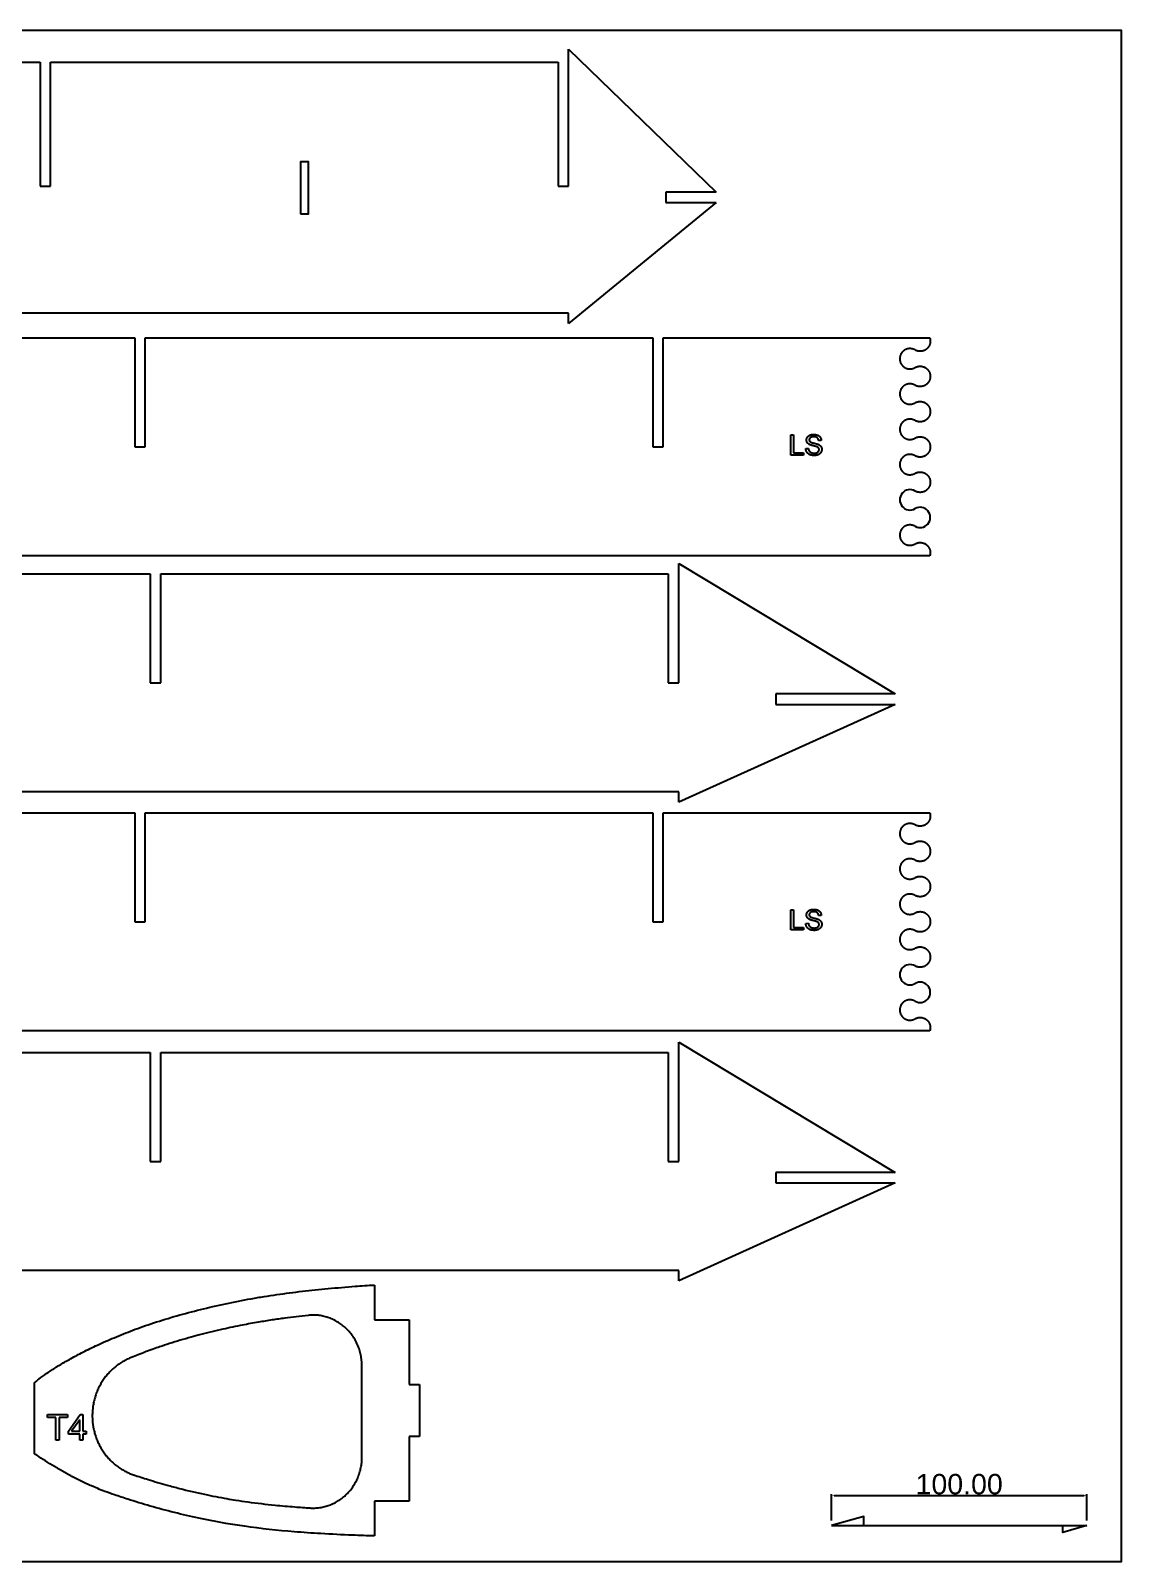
# Model space of a CAD drawing. Header units: millimetres. Extents: x -1485 to 1304, y -887 to 371.
# Drawn here: x -1013 to -585, y -229 to 371 of the extents above; entities that cross this region are included whole.
import ezdxf

# ---------------------------------------------------------------- set-up
doc = ezdxf.new("R2010")
doc.units = ezdxf.units.MM
doc.header["$MEASUREMENT"] = 0
doc.layers.add('Predeterminada', color=18, linetype='Continuous', true_color=0x000000)
doc.layers.add('Predeterminado', color=18, linetype='Continuous', true_color=0x000000)
doc.styles.add('Arial', font='')
doc.styles.get('Arial').set_extended_font_data('Arial')
doc.dimstyles.new('Predeterminado', dxfattribs={"dimtxt": 8, "dimasz": 1, "dimexe": 0.5, "dimexo": 0.5, "dimgap": 0.25, "dimtad": 1, "dimtoh": 1, "dimzin": 1, "dimdsep": 46, "dimtxsty": 'Arial', "dimcen": 0.5, "dimazin": 0, "dimtfac": 1, "dimtdec": 4, "dimtix": 1, "dimtmove": 1, "dimatfit": 3, "dimfxl": 1, "dimtolj": 1, "dimtzin": 1, "dimarcsym": 0})

# ---------------------------------------------------------------- blocks, each defined once
blk = doc.blocks.new('*D4')
at = {"layer": 'Defpoints', "color": 0}
for p in [(-598.96, -202.83), (-698.96, -213.14), (-598.96, -213.14)]:
    blk.add_point(p, dxfattribs=at)
at = {"layer": 'Predeterminada', "color": 0, "lineweight": -2}
for p, q in [((-698.96, -212.64), (-698.96, -202.33)), ((-697.96, -202.83), (-599.96, -202.83)), ((-598.96, -212.64), (-598.96, -202.33))]:
    blk.add_line(p, q, dxfattribs=at)
at = {"layer": 'Predeterminada', "color": 0}
for points in [[(-697.96, -202.66), (-697.96, -203), (-698.96, -202.83)], [(-599.96, -203), (-599.96, -202.66), (-598.96, -202.83)]]:
    blk.add_solid(points, dxfattribs=at)
at = {"layer": 'Predeterminada', "color": 0, "insert": (-648.96, -198.5), "char_height": 8, "attachment_point": 5, "style": 'Arial'}
blk.add_mtext('\\A1;100.00', dxfattribs=at)

msp = doc.modelspace()

# ---------------------------------------------------------------- linework, layer by layer
at = {"layer": 'Predeterminada'}
for p, q in [((-801.998, 359.896), (-801.998, 363.974)), ((-801.998, 363.974), (-744.207, 307.949)), ((-1106.465, 358.891), (-1009.053, 358.891)), ((-1009.053, 358.891), (-1009.053, 310.26)), ((-1004.976, 310.26), (-1004.976, 358.891)), ((-1004.976, 358.891), (-907.565, 358.891)), ((-907.565, 358.891), (-903.487, 358.891)), ((-903.487, 358.891), (-806.076, 358.891)), ((-806.076, 358.891), (-806.076, 310.26)), ((-801.998, 310.26), (-801.998, 359.896)), ((-1009.053, 310.26), (-1007.015, 310.26)), ((-1007.015, 310.26), (-1004.976, 310.26)), ((-806.076, 310.26), (-801.998, 310.26)), ((-744.207, 307.949), (-763.942, 307.949)), ((-763.942, 307.949), (-763.942, 303.872)), ((-744.207, 303.872), (-801.998, 256.464)), ((-763.942, 303.872), (-744.207, 303.872)), ((-1007.015, 260.542), (-1209.992, 260.542)), ((-801.998, 260.542), (-1007.015, 260.542)), ((-801.998, 256.464), (-801.998, 260.542)), ((-714.945, 204.899, 285.985), (-714.945, 212.851, 285.985)), ((-714.945, 212.851, 285.985), (-713.885, 212.851, 285.985)), ((-713.885, 212.851, 285.985), (-713.885, 205.815, 285.985)), ((-702.993, 210.634, 285.985), (-704.053, 210.586, 285.985)), ((-709.933, 204.899, 285.985), (-714.945, 204.899, 285.985)), ((-713.885, 205.815, 285.985), (-709.933, 205.815, 285.985)), ((-709.933, 205.815, 285.985), (-709.933, 204.899, 285.985)), ((-709.065, 207.502, 285.985), (-708.053, 207.55, 285.985)), ((-758.862, 115.646), (-758.862, 162.428)), ((-758.862, 162.428), (-673.996, 111.29)), ((-1164.817, 158.351), (-965.917, 158.351)), ((-965.917, 158.351), (-965.917, 115.646)), ((-961.839, 115.646), (-961.839, 158.351)), ((-961.839, 158.351), (-762.939, 158.351)), ((-762.939, 158.351), (-762.939, 115.646)), ((-965.917, 115.646), (-961.839, 115.646)), ((-762.939, 115.646), (-758.862, 115.646)), ((-673.996, 111.29), (-720.805, 111.29)), ((-720.805, 111.29), (-720.805, 107.212)), ((-673.996, 107.212), (-758.862, 68.85)), ((-720.805, 107.212), (-673.996, 107.212)), ((-758.862, 72.928), (-1466.322, 72.928)), ((-758.862, 68.85), (-758.862, 72.928)), ((-714.945, 18.765, 285.985), (-714.945, 26.717, 285.985)), ((-714.945, 26.717, 285.985), (-713.885, 26.717, 285.985)), ((-713.885, 26.717, 285.985), (-713.885, 19.681, 285.985)), ((-702.993, 24.5, 285.985), (-704.053, 24.452, 285.985)), ((-709.933, 18.765, 285.985), (-714.945, 18.765, 285.985)), ((-713.885, 19.681, 285.985), (-709.933, 19.681, 285.985)), ((-709.933, 19.681, 285.985), (-709.933, 18.765, 285.985)), ((-709.065, 21.368, 285.985), (-708.053, 21.416, 285.985)), ((-1164.817, -29.219), (-965.917, -29.219)), ((-965.917, -29.219), (-965.917, -71.924)), ((-961.839, -71.924), (-961.839, -29.219)), ((-961.839, -29.219), (-762.939, -29.219)), ((-762.939, -29.219), (-762.939, -71.924)), ((-758.862, -71.924), (-758.862, -25.142)), ((-758.862, -25.142), (-673.996, -76.28)), ((-965.917, -71.924), (-961.839, -71.924)), ((-762.939, -71.924), (-758.862, -71.924)), ((-673.996, -76.28), (-720.805, -76.28)), ((-720.805, -76.28), (-720.805, -80.358)), ((-673.996, -80.358), (-758.862, -118.72)), ((-720.805, -80.358), (-673.996, -80.358)), ((-758.862, -114.642), (-1466.322, -114.642)), ((-758.862, -118.72), (-758.862, -114.642)), ((-882.993, -173.437), (-882.993, -152.061)), ((-1006.243, -172.344, -4796.231), (-1006.243, -171.199, -4796.231)), ((-1006.243, -171.199, -4796.231), (-998.412, -171.199, -4796.231)), ((-1002.99, -172.344, -4796.231), (-1006.243, -172.344, -4796.231)), ((-1002.99, -181.139, -4796.231), (-1002.99, -172.344, -4796.231)), ((-998.412, -172.344, -4796.231), (-1001.665, -172.344, -4796.231)), ((-1001.665, -172.344, -4796.231), (-1001.665, -181.139, -4796.231)), ((-998.412, -171.199, -4796.231), (-998.412, -172.344, -4796.231)), ((-997.99, -177.645, -4796.231), (-993.351, -171.199, -4796.231)), ((-993.592, -173.21, -4796.231), (-996.783, -177.645, -4796.231)), ((-993.592, -177.645, -4796.231), (-993.592, -173.21, -4796.231)), ((-993.351, -171.199, -4796.231), (-992.388, -171.199, -4796.231)), ((-992.388, -171.199, -4796.231), (-992.388, -177.645, -4796.231)), ((-882.993, -187.922), (-882.993, -173.437)), ((-997.99, -178.79, -4796.231), (-997.99, -177.645, -4796.231)), ((-993.592, -178.79, -4796.231), (-997.99, -178.79, -4796.231)), ((-996.783, -177.645, -4796.231), (-993.592, -177.645, -4796.231)), ((-993.592, -181.139, -4796.231), (-993.592, -178.79, -4796.231)), ((-992.388, -177.645, -4796.231), (-991.062, -177.645, -4796.231)), ((-991.062, -178.79, -4796.231), (-992.388, -178.79, -4796.231)), ((-992.388, -178.79, -4796.231), (-992.388, -181.139, -4796.231)), ((-991.062, -177.645, -4796.231), (-991.062, -178.79, -4796.231)), ((-1001.665, -181.139, -4796.231), (-1002.99, -181.139, -4796.231)), ((-992.388, -181.139, -4796.231), (-993.592, -181.139, -4796.231)), ((-698.957, -214.643), (-598.957, -214.643))]:
    msp.add_line(p, q, dxfattribs=at)
for points in [[(-1485.405, -228.716), (-585.405, -228.716), (-585.405, 371.284), (-1485.405, 371.284), (-1485.405, -228.716)], [(-907.126, 299.52), (-903.926, 299.52), (-903.926, 319.91), (-907.126, 319.91), (-907.126, 299.52)], [(-686.287, -214.643), (-686.287, -211.101), (-698.957, -214.643)], [(-598.957, -214.643), (-608.343, -217.35), (-608.343, -214.643)]]:
    msp.add_lwpolyline(points, dxfattribs=at)
for points in [[(-708.776, 210.795, 285.985), (-708.776, 211.4, 285.985), (-708.435, 211.925, 285.985)], [(-708.491, 209.801, 285.985), (-708.776, 210.245, 285.985), (-708.776, 210.795, 285.985)], [(-708.435, 211.925, 285.985), (-708.093, 212.451, 285.985), (-707.437, 212.723, 285.985)], [(-707.291, 211.727, 285.985), (-707.716, 211.374, 285.985), (-707.716, 210.876, 285.985)], [(-707.716, 210.876, 285.985), (-707.716, 210.444, 285.985), (-707.415, 210.164, 285.985)], [(-707.437, 212.723, 285.985), (-706.782, 212.995, 285.985), (-705.98, 212.995, 285.985)], [(-707.415, 210.164, 285.985), (-707.12, 209.885, 285.985), (-705.872, 209.592, 285.985)], [(-705.937, 212.08, 285.985), (-706.867, 212.08, 285.985), (-707.291, 211.727, 285.985)], [(-705.98, 212.995, 285.985), (-705.096, 212.995, 285.985), (-704.421, 212.712, 285.985)], [(-704.589, 211.702, 285.985), (-705.046, 212.08, 285.985), (-705.937, 212.08, 285.985)], [(-704.053, 210.586, 285.985), (-704.132, 211.325, 285.985), (-704.589, 211.702, 285.985)], [(-704.421, 212.712, 285.985), (-703.746, 212.429, 285.985), (-703.383, 211.88, 285.985)], [(-703.383, 211.88, 285.985), (-703.02, 211.33, 285.985), (-702.993, 210.634, 285.985)], [(-708.633, 206.042, 285.985), (-709.044, 206.688, 285.985), (-709.065, 207.502, 285.985)], [(-707.501, 205.076, 285.985), (-708.223, 205.397, 285.985), (-708.633, 206.042, 285.985)], [(-707.626, 209.057, 285.985), (-708.206, 209.357, 285.985), (-708.491, 209.801, 285.985)], [(-708.053, 207.55, 285.985), (-707.985, 206.938, 285.985), (-707.735, 206.546, 285.985)], [(-707.735, 206.546, 285.985), (-707.485, 206.154, 285.985), (-706.959, 205.912, 285.985)], [(-706.112, 208.558, 285.985), (-707.178, 208.823, 285.985), (-707.626, 209.057, 285.985)], [(-705.71, 204.755, 285.985), (-706.779, 204.755, 285.985), (-707.501, 205.076, 285.985)], [(-706.959, 205.912, 285.985), (-706.433, 205.67, 285.985), (-705.776, 205.67, 285.985)], [(-704.734, 208.166, 285.985), (-705.046, 208.292, 285.985), (-706.112, 208.558, 285.985)], [(-705.872, 209.592, 285.985), (-704.623, 209.299, 285.985), (-704.149, 209.082, 285.985)], [(-705.776, 205.67, 285.985), (-705.192, 205.67, 285.985), (-704.745, 205.854, 285.985)], [(-704.193, 205.067, 285.985), (-704.867, 204.755, 285.985), (-705.71, 204.755, 285.985)], [(-704.745, 205.854, 285.985), (-704.297, 206.037, 285.985), (-704.079, 206.357, 285.985)], [(-704.055, 207.696, 285.985), (-704.248, 207.974, 285.985), (-704.734, 208.166, 285.985)], [(-703.16, 205.941, 285.985), (-703.52, 205.379, 285.985), (-704.193, 205.067, 285.985)], [(-704.149, 209.082, 285.985), (-703.459, 208.761, 285.985), (-703.129, 208.27, 285.985)], [(-704.079, 206.357, 285.985), (-703.861, 206.677, 285.985), (-703.861, 207.044, 285.985)], [(-703.861, 207.044, 285.985), (-703.861, 207.418, 285.985), (-704.055, 207.696, 285.985)], [(-702.8, 207.138, 285.985), (-702.8, 206.503, 285.985), (-703.16, 205.941, 285.985)], [(-703.129, 208.27, 285.985), (-702.8, 207.779, 285.985), (-702.8, 207.138, 285.985)], [(-708.776, 24.662, 285.985), (-708.776, 25.266, 285.985), (-708.435, 25.792, 285.985)], [(-708.491, 23.667, 285.985), (-708.776, 24.111, 285.985), (-708.776, 24.662, 285.985)], [(-708.435, 25.792, 285.985), (-708.093, 26.317, 285.985), (-707.437, 26.59, 285.985)], [(-707.291, 25.593, 285.985), (-707.716, 25.24, 285.985), (-707.716, 24.742, 285.985)], [(-707.716, 24.742, 285.985), (-707.716, 24.31, 285.985), (-707.415, 24.031, 285.985)], [(-707.437, 26.59, 285.985), (-706.782, 26.862, 285.985), (-705.98, 26.862, 285.985)], [(-707.415, 24.031, 285.985), (-707.12, 23.751, 285.985), (-705.872, 23.458, 285.985)], [(-705.937, 25.946, 285.985), (-706.867, 25.946, 285.985), (-707.291, 25.593, 285.985)], [(-705.98, 26.862, 285.985), (-705.096, 26.862, 285.985), (-704.421, 26.579, 285.985)], [(-704.589, 25.569, 285.985), (-705.046, 25.946, 285.985), (-705.937, 25.946, 285.985)], [(-704.053, 24.452, 285.985), (-704.132, 25.191, 285.985), (-704.589, 25.569, 285.985)], [(-704.421, 26.579, 285.985), (-703.746, 26.296, 285.985), (-703.383, 25.746, 285.985)], [(-703.383, 25.746, 285.985), (-703.02, 25.196, 285.985), (-702.993, 24.5, 285.985)], [(-708.633, 19.909, 285.985), (-709.044, 20.554, 285.985), (-709.065, 21.368, 285.985)], [(-707.501, 18.942, 285.985), (-708.223, 19.263, 285.985), (-708.633, 19.909, 285.985)], [(-707.626, 22.924, 285.985), (-708.206, 23.223, 285.985), (-708.491, 23.667, 285.985)], [(-708.053, 21.416, 285.985), (-707.985, 20.805, 285.985), (-707.735, 20.412, 285.985)], [(-707.735, 20.412, 285.985), (-707.485, 20.02, 285.985), (-706.959, 19.778, 285.985)], [(-706.112, 22.424, 285.985), (-707.178, 22.689, 285.985), (-707.626, 22.924, 285.985)], [(-705.71, 18.621, 285.985), (-706.779, 18.621, 285.985), (-707.501, 18.942, 285.985)], [(-706.959, 19.778, 285.985), (-706.433, 19.537, 285.985), (-705.776, 19.537, 285.985)], [(-704.734, 22.033, 285.985), (-705.046, 22.159, 285.985), (-706.112, 22.424, 285.985)], [(-705.872, 23.458, 285.985), (-704.623, 23.165, 285.985), (-704.149, 22.948, 285.985)], [(-705.776, 19.537, 285.985), (-705.192, 19.537, 285.985), (-704.745, 19.72, 285.985)], [(-704.193, 18.933, 285.985), (-704.867, 18.621, 285.985), (-705.71, 18.621, 285.985)], [(-704.745, 19.72, 285.985), (-704.297, 19.903, 285.985), (-704.079, 20.223, 285.985)], [(-704.055, 21.563, 285.985), (-704.248, 21.841, 285.985), (-704.734, 22.033, 285.985)], [(-703.16, 19.807, 285.985), (-703.52, 19.245, 285.985), (-704.193, 18.933, 285.985)], [(-704.149, 22.948, 285.985), (-703.459, 22.628, 285.985), (-703.129, 22.136, 285.985)], [(-704.079, 20.223, 285.985), (-703.861, 20.543, 285.985), (-703.861, 20.911, 285.985)], [(-703.861, 20.911, 285.985), (-703.861, 21.284, 285.985), (-704.055, 21.563, 285.985)], [(-702.8, 21.004, 285.985), (-702.8, 20.369, 285.985), (-703.16, 19.807, 285.985)], [(-703.129, 22.136, 285.985), (-702.8, 21.645, 285.985), (-702.8, 21.004, 285.985)]]:
    msp.add_open_spline(points, degree=2, dxfattribs=at)
for points, knots in [([(-904.072, -132.278), (-905.616, -132.446), (-908.681, -132.797), (-912.54, -133.288), (-915.706, -133.728), (-919.151, -134.237), (-923.86, -135.002), (-930.288, -136.185), (-937.828, -137.773), (-944.536, -139.397), (-951.522, -141.27), (-956.886, -142.863), (-961.811, -144.482), (-964.474, -145.404), (-966.583, -146.164), (-969.698, -147.326), (-972.235, -148.342), (-974.042, -149.102)], [48.7980611, 48.7980611, 48.7980611, 48.7980611, 53.6516516, 58.4335405, 60.9481191, 63.634169, 69.3055917, 75.8419763, 84.0329266, 93.344838, 97.3620141, 106.5762516, 110.774469, 113.5009756, 115.3461946, 117.7493307, 123.8394736, 123.8394736, 123.8394736, 123.8394736]), ([(-972.439, -194.803), (-970.544, -195.437), (-966.193, -196.836), (-960.183, -198.602), (-952.827, -200.57), (-945.022, -202.415), (-937.655, -203.848), (-931.985, -204.79), (-925.714, -205.714), (-918.015, -206.603), (-909.883, -207.314), (-905.293, -207.642), (-903.29, -207.774)], [172.5837572, 172.5837572, 172.5837572, 172.5837572, 178.8049152, 186.8139679, 192.0953081, 202.5416478, 211.8214888, 215.5113139, 220.4849348, 231.613376, 239.7159879, 245.9897566, 245.9897566, 245.9897566, 245.9897566])]:
    msp.add_open_spline(points, degree=3, knots=knots, dxfattribs=at)
for points, weights, knots in [([(-882.993, -152.061), (-882.993, -143.209), (-889.306, -137.283), (-895.62, -131.358), (-904.072, -132.278)], [1, 0.913608949889, 1, 0.913608949889, 1], [23.6309599, 23.6309599, 23.6309599, 36.2145105, 36.2145105, 48.7980611, 48.7980611, 48.7980611]), ([(-974.042, -149.102), (-989.228, -155.489), (-988.63, -172.538), (-988.032, -189.587), (-972.439, -194.803)], [1, 0.81862166394, 1, 0.81862166394, 1], [123.8394736, 123.8394736, 123.8394736, 148.2116154, 148.2116154, 172.5837572, 172.5837572, 172.5837572])]:
    msp.add_rational_spline(points, weights, degree=2, knots=knots, dxfattribs=at)
for points, weights in [([(-889.018, -202.423), (-882.993, -196.53), (-882.993, -187.922)], [1, 0.917739257684, 1]), ([(-903.29, -207.774), (-895.042, -208.316), (-889.018, -202.423)], [1, 0.917739257686, 1])]:
    msp.add_rational_spline(points, weights, degree=2, dxfattribs=at)
at = {"layer": 'Predeterminado'}
for p, q in [((-1170.869, 250.815), (-971.969, 250.815)), ((-971.969, 250.815), (-971.969, 208.11)), ((-967.892, 208.11), (-967.892, 250.815)), ((-967.892, 250.815), (-768.992, 250.815)), ((-768.992, 250.815), (-768.992, 208.11)), ((-764.915, 208.11), (-764.915, 250.815)), ((-764.915, 250.815), (-660.465, 250.815)), ((-666.252, 239.206), (-666.252, 239.206)), ((-971.969, 208.11), (-967.892, 208.11)), ((-768.992, 208.11), (-764.915, 208.11)), ((-660.465, 165.392), (-1474.336, 165.392)), ((-1170.869, 64.682), (-971.969, 64.682)), ((-971.969, 64.682), (-971.969, 21.977)), ((-967.892, 21.977), (-967.892, 64.682)), ((-967.892, 64.682), (-768.992, 64.682)), ((-768.992, 64.682), (-768.992, 21.977)), ((-764.915, 21.977), (-764.915, 64.682)), ((-764.915, 64.682), (-660.465, 64.682)), ((-666.252, 53.072), (-666.252, 53.072)), ((-971.969, 21.977), (-967.892, 21.977)), ((-768.992, 21.977), (-764.915, 21.977)), ((-660.465, -20.742), (-1474.336, -20.742)), ((-878.088, -120.385), (-878.088, -133.976)), ((-878.088, -133.976), (-864.496, -133.976)), ((-864.496, -133.976), (-864.496, -159.365)), ((-1011.321, -186.491), (-1011.321, -158.664)), ((-864.496, -159.365), (-860.419, -159.365)), ((-860.419, -159.365), (-860.419, -179.753)), ((-860.419, -179.753), (-864.496, -179.753)), ((-864.496, -179.753), (-864.496, -205.137)), ((-998.551, -194.355), (-1001.468, -192.708)), ((-991.688, -197.901), (-995.667, -195.905)), ((-986.48, -200.203), (-988.945, -199.161)), ((-864.496, -205.137), (-878.088, -205.137)), ((-878.088, -205.137), (-878.088, -218.729))]:
    msp.add_line(p, q, dxfattribs=at)
for centre, start, end in [((-668.247, 187.369), 60.000006, 299.999992), ((-664.257, 180.457), 239.999997, 120.000011), ((-668.247, 1.235), 60.000006, 299.999992), ((-664.257, -5.676), 239.999997, 120.000011)]:
    msp.add_arc(centre, 3.99, start, end, dxfattribs=at)
for points, weights, knots in [([(-666.252, 246.117), (-668.247, 247.269), (-670.242, 246.117), (-672.237, 244.965), (-672.237, 242.661)], [1, 0.866025424858, 1, 0.866025424858, 1], [-1468.7117265, -1468.7117265, -1468.7117265, -1460.3341467, -1460.3341467, -1451.956567, -1451.956567, -1451.956567]), ([(-660.465, 250.815), (-660.266, 250.21), (-660.266, 249.573), (-660.266, 247.269), (-662.261, 246.117), (-664.257, 244.965), (-666.252, 246.117)], [0.943079338608, 0.95898069238, 1, 0.866025424858, 1, 0.866025424858, 1], [434.8448338, 434.8448338, 434.8448338, 437.4098169, 437.4098169, 445.7873967, 445.7873967, 454.1649764, 454.1649764, 454.1649764]), ([(-672.237, 242.661), (-672.237, 242.132), (-672.099, 241.62), (-671.586, 239.723), (-669.77, 238.973), (-667.954, 238.223), (-666.252, 239.206)], [0.957501023386, 0.970006384691, 1, 0.897117578566, 1, 0.897117578566, 1], [-1451.956567, -1451.956567, -1451.956567, -1449.8221024, -1449.8221024, -1442.5005814, -1442.5005814, -1435.1790604, -1435.1790604, -1435.1790604]), ([(-666.252, 239.206), (-664.257, 240.357), (-662.261, 239.206), (-660.266, 238.054), (-660.266, 235.75), (-660.266, 233.446), (-662.261, 232.294), (-664.257, 231.142), (-666.252, 232.294)], [1, 0.866025424858, 1, 0.866025424858, 1, 0.866025424858, 1, 0.866025424858, 1], [-1435.1790577, -1435.1790577, -1435.1790577, -1426.801478, -1426.801478, -1418.4238982, -1418.4238982, -1410.0463185, -1410.0463185, -1401.6687388, -1401.6687388, -1401.6687388]), ([(-666.252, 232.294), (-668.247, 233.446), (-670.242, 232.294), (-672.237, 231.142), (-672.237, 228.838), (-672.237, 226.534), (-670.242, 225.382), (-668.247, 224.231), (-666.252, 225.382)], [1, 0.866025424858, 1, 0.866025424858, 1, 0.866025424858, 1, 0.866025424858, 1], [-1401.6687388, -1401.6687388, -1401.6687388, -1393.291159, -1393.291159, -1384.9135793, -1384.9135793, -1376.5359996, -1376.5359996, -1368.1584198, -1368.1584198, -1368.1584198]), ([(-666.252, 225.382), (-664.257, 226.534), (-662.261, 225.382), (-660.266, 224.231), (-660.266, 221.927), (-660.266, 219.623), (-662.261, 218.471), (-664.257, 217.319), (-666.252, 218.471)], [1, 0.866025424858, 1, 0.866025424858, 1, 0.866025424858, 1, 0.866025424858, 1], [-1368.1584198, -1368.1584198, -1368.1584198, -1359.7808401, -1359.7808401, -1351.4032603, -1351.4032603, -1343.0256806, -1343.0256806, -1334.6481009, -1334.6481009, -1334.6481009]), ([(-666.252, 218.471), (-668.247, 219.623), (-670.242, 218.471), (-672.237, 217.319), (-672.237, 215.015), (-672.237, 212.711), (-670.242, 211.559), (-668.247, 210.407), (-666.252, 211.559)], [1, 0.866025424858, 1, 0.866025424858, 1, 0.866025424858, 1, 0.866025424858, 1], [-1334.6481009, -1334.6481009, -1334.6481009, -1326.2705211, -1326.2705211, -1317.8929414, -1317.8929414, -1309.5153617, -1309.5153617, -1301.1377819, -1301.1377819, -1301.1377819]), ([(-666.252, 211.559), (-664.257, 212.711), (-662.261, 211.559), (-660.266, 210.407), (-660.266, 208.104), (-660.266, 205.8), (-662.261, 204.648), (-664.257, 203.496), (-666.252, 204.648)], [1, 0.866025424858, 1, 0.866025424858, 1, 0.866025424858, 1, 0.866025427138, 0.999999995439], [-1301.1377819, -1301.1377819, -1301.1377819, -1292.7602022, -1292.7602022, -1284.3826224, -1284.3826224, -1276.0050426, -1276.0050426, -1267.627463, -1267.627463, -1267.627463]), ([(-666.252, 204.648), (-668.247, 205.8), (-670.242, 204.648), (-672.237, 203.496), (-672.237, 201.192), (-672.237, 198.888), (-670.242, 197.736), (-668.247, 196.584), (-666.252, 197.736)], [0.999999995439, 0.866025427138, 1, 0.866025424858, 1, 0.866025424858, 1, 0.866025424858, 1], [-1267.627463, -1267.627463, -1267.627463, -1259.2498834, -1259.2498834, -1250.8723036, -1250.8723036, -1242.4947238, -1242.4947238, -1234.1171441, -1234.1171441, -1234.1171441]), ([(-666.252, 197.736), (-664.257, 198.888), (-662.261, 197.736), (-660.266, 196.584), (-660.266, 194.28), (-660.266, 191.977), (-662.261, 190.825), (-664.257, 189.673), (-666.252, 190.825)], [1, 0.866025397827, 1, 0.866025397827, 1, 0.866025397827, 1, 0.866025429769, 0.999999936116], [-1234.1171441, -1234.1171441, -1234.1171441, -1225.7395628, -1225.7395628, -1217.3619816, -1217.3619816, -1208.9844003, -1208.9844003, -1200.6068211, -1200.6068211, -1200.6068211]), ([(-666.252, 177.002), (-668.247, 178.153), (-670.242, 177.002), (-672.237, 175.85), (-672.237, 173.546)], [1, 0.866025431502, 1, 0.866025463444, 0.999999936116], [-1133.5861792, -1133.5861792, -1133.5861792, -1125.2085984, -1125.2085984, -1116.8310197, -1116.8310197, -1116.8310197]), ([(-672.237, 173.546), (-672.237, 173.016), (-672.099, 172.504), (-671.586, 170.607), (-669.77, 169.857), (-667.954, 169.107), (-666.252, 170.09)], [0.957501023386, 0.970006384691, 1, 0.897117578566, 1, 0.897117578566, 1], [-1116.8310197, -1116.8310197, -1116.8310197, -1114.6965551, -1114.6965551, -1107.3750341, -1107.3750341, -1100.0535131, -1100.0535131, -1100.0535131]), ([(-666.252, 170.09), (-663.874, 171.463), (-661.742, 169.732), (-659.61, 168.001), (-660.465, 165.392)], [1, 0.823780844724, 1, 0.823780886738, 0.999999915972], [-1100.0535131, -1100.0535131, -1100.0535131, -1090.3934408, -1090.3934408, -1080.7333707, -1080.7333707, -1080.7333707]), ([(-666.252, 59.983), (-668.247, 61.135), (-670.242, 59.983), (-672.237, 58.832), (-672.237, 56.528)], [1, 0.866025424858, 1, 0.866025424858, 1], [-1468.7117265, -1468.7117265, -1468.7117265, -1460.3341467, -1460.3341467, -1451.956567, -1451.956567, -1451.956567]), ([(-660.465, 64.682), (-660.266, 64.076), (-660.266, 63.439), (-660.266, 61.135), (-662.261, 59.983), (-664.257, 58.832), (-666.252, 59.983)], [0.943079338608, 0.95898069238, 1, 0.866025424858, 1, 0.866025424858, 1], [434.8448338, 434.8448338, 434.8448338, 437.4098169, 437.4098169, 445.7873967, 445.7873967, 454.1649764, 454.1649764, 454.1649764]), ([(-672.237, 56.528), (-672.237, 55.998), (-672.099, 55.486), (-671.586, 53.589), (-669.77, 52.839), (-667.954, 52.089), (-666.252, 53.072)], [0.957501023386, 0.970006384691, 1, 0.897117578566, 1, 0.897117578566, 1], [-1451.956567, -1451.956567, -1451.956567, -1449.8221024, -1449.8221024, -1442.5005814, -1442.5005814, -1435.1790604, -1435.1790604, -1435.1790604]), ([(-666.252, 53.072), (-664.257, 54.224), (-662.261, 53.072), (-660.266, 51.92), (-660.266, 49.616), (-660.266, 47.312), (-662.261, 46.16), (-664.257, 45.008), (-666.252, 46.16)], [1, 0.866025424858, 1, 0.866025424858, 1, 0.866025424858, 1, 0.866025424858, 1], [-1435.1790577, -1435.1790577, -1435.1790577, -1426.801478, -1426.801478, -1418.4238982, -1418.4238982, -1410.0463185, -1410.0463185, -1401.6687388, -1401.6687388, -1401.6687388]), ([(-666.252, 46.16), (-668.247, 47.312), (-670.242, 46.16), (-672.237, 45.008), (-672.237, 42.705), (-672.237, 40.401), (-670.242, 39.249), (-668.247, 38.097), (-666.252, 39.249)], [1, 0.866025424858, 1, 0.866025424858, 1, 0.866025424858, 1, 0.866025424858, 1], [-1401.6687388, -1401.6687388, -1401.6687388, -1393.291159, -1393.291159, -1384.9135793, -1384.9135793, -1376.5359996, -1376.5359996, -1368.1584198, -1368.1584198, -1368.1584198]), ([(-666.252, 39.249), (-664.257, 40.401), (-662.261, 39.249), (-660.266, 38.097), (-660.266, 35.793), (-660.266, 33.489), (-662.261, 32.337), (-664.257, 31.185), (-666.252, 32.337)], [1, 0.866025424858, 1, 0.866025424858, 1, 0.866025424858, 1, 0.866025424858, 1], [-1368.1584198, -1368.1584198, -1368.1584198, -1359.7808401, -1359.7808401, -1351.4032603, -1351.4032603, -1343.0256806, -1343.0256806, -1334.6481009, -1334.6481009, -1334.6481009]), ([(-666.252, 32.337), (-668.247, 33.489), (-670.242, 32.337), (-672.237, 31.185), (-672.237, 28.881), (-672.237, 26.578), (-670.242, 25.426), (-668.247, 24.274), (-666.252, 25.426)], [1, 0.866025424858, 1, 0.866025424858, 1, 0.866025424858, 1, 0.866025424858, 1], [-1334.6481009, -1334.6481009, -1334.6481009, -1326.2705211, -1326.2705211, -1317.8929414, -1317.8929414, -1309.5153617, -1309.5153617, -1301.1377819, -1301.1377819, -1301.1377819]), ([(-666.252, 25.426), (-664.257, 26.578), (-662.261, 25.426), (-660.266, 24.274), (-660.266, 21.97), (-660.266, 19.666), (-662.261, 18.514), (-664.257, 17.362), (-666.252, 18.514)], [1, 0.866025424858, 1, 0.866025424858, 1, 0.866025424858, 1, 0.866025427138, 0.999999995439], [-1301.1377819, -1301.1377819, -1301.1377819, -1292.7602022, -1292.7602022, -1284.3826224, -1284.3826224, -1276.0050426, -1276.0050426, -1267.627463, -1267.627463, -1267.627463]), ([(-666.252, 18.514), (-668.247, 19.666), (-670.242, 18.514), (-672.237, 17.362), (-672.237, 15.058), (-672.237, 12.754), (-670.242, 11.603), (-668.247, 10.451), (-666.252, 11.603)], [0.999999995439, 0.866025427138, 1, 0.866025424858, 1, 0.866025424858, 1, 0.866025424858, 1], [-1267.627463, -1267.627463, -1267.627463, -1259.2498834, -1259.2498834, -1250.8723036, -1250.8723036, -1242.4947238, -1242.4947238, -1234.1171441, -1234.1171441, -1234.1171441]), ([(-666.252, 11.603), (-664.257, 12.754), (-662.261, 11.603), (-660.266, 10.451), (-660.266, 8.147), (-660.266, 5.843), (-662.261, 4.691), (-664.257, 3.539), (-666.252, 4.691)], [1, 0.866025397827, 1, 0.866025397827, 1, 0.866025397827, 1, 0.866025429769, 0.999999936116], [-1234.1171441, -1234.1171441, -1234.1171441, -1225.7395628, -1225.7395628, -1217.3619816, -1217.3619816, -1208.9844003, -1208.9844003, -1200.6068211, -1200.6068211, -1200.6068211]), ([(-666.252, -9.132), (-668.247, -7.98), (-670.242, -9.132), (-672.237, -10.284), (-672.237, -12.588)], [1, 0.866025431502, 1, 0.866025463444, 0.999999936116], [-1133.5861792, -1133.5861792, -1133.5861792, -1125.2085984, -1125.2085984, -1116.8310197, -1116.8310197, -1116.8310197]), ([(-672.237, -12.588), (-672.237, -13.118), (-672.099, -13.629), (-671.586, -15.526), (-669.77, -16.276), (-667.954, -17.026), (-666.252, -16.044)], [0.957501023386, 0.970006384691, 1, 0.897117578566, 1, 0.897117578566, 1], [-1116.8310197, -1116.8310197, -1116.8310197, -1114.6965551, -1114.6965551, -1107.3750341, -1107.3750341, -1100.0535131, -1100.0535131, -1100.0535131]), ([(-666.252, -16.044), (-663.874, -14.671), (-661.742, -16.401), (-659.61, -18.132), (-660.465, -20.742)], [1, 0.823780844724, 1, 0.823780886738, 0.999999915972], [-1100.0535131, -1100.0535131, -1100.0535131, -1090.3934408, -1090.3934408, -1080.7333707, -1080.7333707, -1080.7333707])]:
    msp.add_rational_spline(points, weights, degree=2, knots=knots, dxfattribs=at)
for points, knots in [([(-1011.321, -158.664), (-1011.235, -158.595), (-1010.648, -158.123), (-1009.035, -156.862), (-1006.907, -155.31), (-1004.072, -153.388), (-1000.995, -151.458), (-996.868, -149.076), (-992.062, -146.533), (-986.391, -143.777), (-979.905, -140.891), (-973.967, -138.521), (-968.788, -136.639), (-960.028, -133.674), (-949.227, -130.614), (-936.405, -127.672), (-928.065, -126.039), (-921.347, -124.895), (-914.675, -123.874), (-908.005, -123.015), (-901.286, -122.282), (-894.405, -121.605), (-886.658, -120.956), (-880.622, -120.542), (-878.088, -120.385)], [340.5128117, 340.5128117, 340.5128117, 340.5128117, 340.7568942, 342.1751209, 345.0298363, 346.5698321, 349.7349056, 353.0436848, 357.0878072, 361.7342026, 366.9584894, 372.7541305, 375.8437696, 379.1207653, 393.1651111, 400.6047425, 408.1544486, 411.921071, 415.6450612, 423.053193, 426.7622779, 430.5633362, 438.3158418, 443.9192537, 443.9192537, 443.9192537, 443.9192537]), ([(-1001.468, -192.708), (-1001.844, -192.491), (-1003.41, -191.578), (-1006.143, -189.924), (-1009.02, -188.068), (-1010.731, -186.901), (-1011.298, -186.507), (-1011.321, -186.491)], [311.4655452, 311.4655452, 311.4655452, 311.4655452, 312.422611, 315.4686989, 318.5147868, 319.9778649, 320.0396294, 320.0396294, 320.0396294, 320.0396294]), ([(-995.667, -195.905), (-996.305, -195.571), (-997.268, -195.057), (-998.226, -194.534), (-998.551, -194.355)], [306.5917662, 306.5917662, 306.5917662, 306.5917662, 308.1827174, 309.000903, 309.000903, 309.000903, 309.000903]), ([(-988.945, -199.161), (-989.277, -199.015), (-990.028, -198.679), (-990.941, -198.257), (-991.522, -197.98), (-991.688, -197.901)], [301.0959717, 301.0959717, 301.0959717, 301.0959717, 301.8956403, 302.9110444, 303.3165116, 303.3165116, 303.3165116, 303.3165116]), ([(-878.088, -218.729), (-880.962, -218.66), (-887.952, -218.441), (-896.69, -218.007), (-904.302, -217.51), (-914.323, -216.754), (-923.788, -215.769), (-932.664, -214.446), (-936.855, -213.761), (-941.617, -212.894), (-948.371, -211.519), (-956.505, -209.626), (-965.784, -207.127), (-972.717, -205.026), (-977.357, -203.512), (-980.349, -202.502), (-983.397, -201.417), (-985.569, -200.573), (-986.48, -200.203)], [217.7920518, 217.7920518, 217.7920518, 217.7920518, 224.1377876, 233.2280531, 237.1016388, 240.9752245, 255.4091574, 258.0960863, 260.7830151, 264.7811215, 268.7792279, 275.9953819, 283.211536, 289.9873316, 291.9850816, 293.9828315, 296.9569462, 299.126751, 299.126751, 299.126751, 299.126751])]:
    msp.add_open_spline(points, degree=3, knots=knots, dxfattribs=at)

# ---------------------------------------------------------------- dimensions: what is measured, and where the dimension line sits
at = {"layer": 'Predeterminada'}
dim = msp.add_linear_dim(base=(-598.957, -202.831), p1=(-698.957, -213.143), p2=(-598.957, -213.143), dimstyle='Predeterminado', dxfattribs=at)
dim.commit()
dim.dimension.update_dxf_attribs({"geometry": '*D4', "text_midpoint": (-648.957, -198.497)})

doc.saveas('drawing.dxf')
